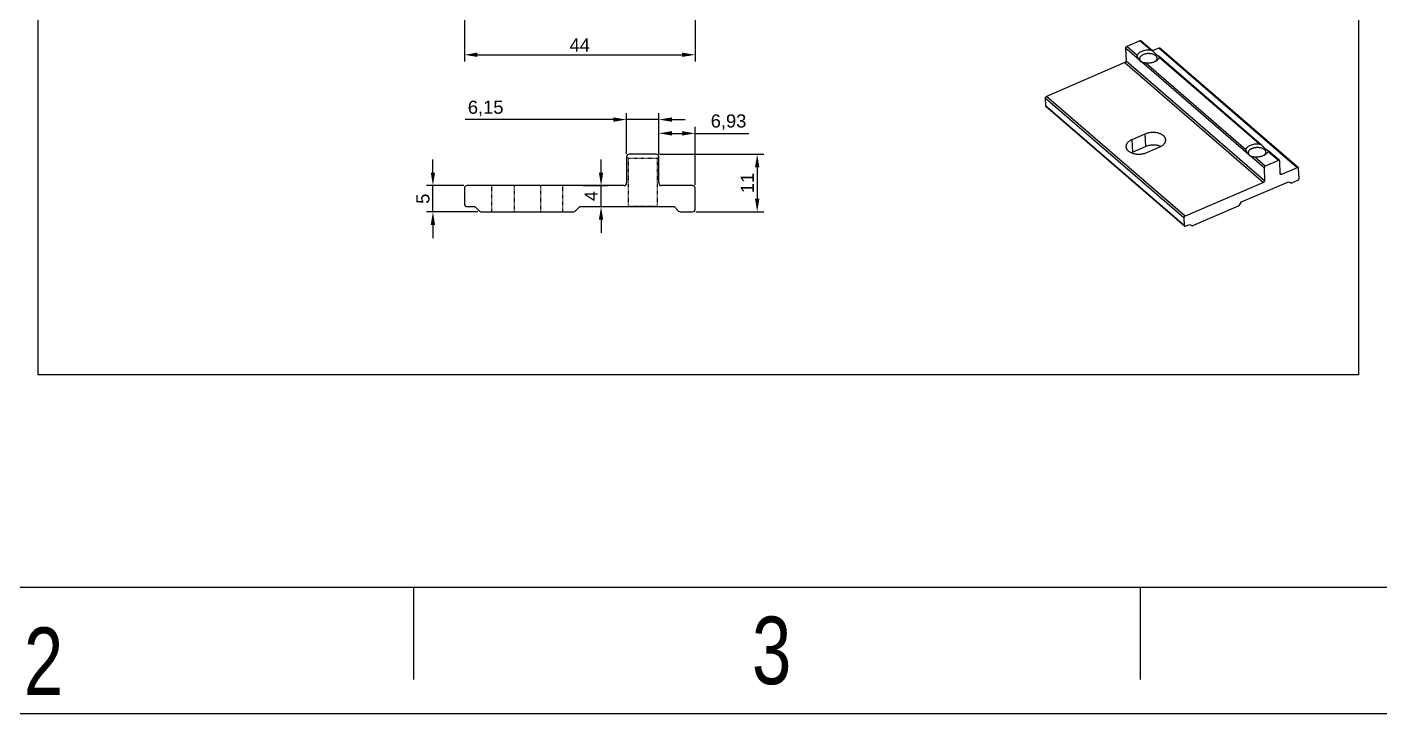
# Model space of a CAD drawing. Header units: millimetres. Extents: x 389 to 17466, y 310 to 5904.
# Drawn here: x 5720.5 to 5978.5, y 310.3 to 441.3 of the extents above; entities that cross this region are included whole.
import ezdxf

# ---------------------------------------------------------------- set-up
doc = ezdxf.new("R2010")
doc.units = ezdxf.units.MM
doc.linetypes.add('HIDDEN', pattern=[0.2, 0.1, -0.1])
doc.layers.add('02___PRT_ALL_AXES', color=7, linetype='Continuous')
doc.layers.add('DEFAULT_2', color=8, linetype='HIDDEN')
doc.styles.add('CKSTANDARD', font='arial.ttf')
doc.styles.add('Roamns', font='romans.shx')
doc.styles.get("Standard").update_dxf_attribs({"font": 'arial.ttf'})
doc.dimstyles.new('ISO-25', dxfattribs={"dimtxt": 2.5, "dimasz": 2.5, "dimexe": 1.25, "dimexo": 0.625, "dimtad": 1, "dimtxsty": 'Standard', "dimcen": 2.5, "dimadec": 0, "dimazin": 0, "dimtfac": 1, "dimtmove": 0, "dimatfit": 3, "dimfxl": 1, "dimarcsym": 0})

# ---------------------------------------------------------------- blocks, each defined once
blk = doc.blocks.new('standard template')
for p, q in [((456.3, 5254.1), (37408.8, 5254.1)), ((6245.9, 4851.4), (6245.9, 5254.1)), ((9417.5, 4851.4), (9417.5, 5254.1))]:
    blk.add_line(p, q)
blk.add_lwpolyline([(37962.6, 4700.3), (-97.5, 4700.3), (-97.5, 30879.2), (37962.6, 30879.2)], close=True)
at = {"style": 'CKSTANDARD', "width": 0.75}
for s, p in [('2', (4544.7, 4782.9)), ('3', (7722.4, 4830.4))]:
    blk.add_text(s, height=294.8, dxfattribs=at).set_placement(p)
at = {"style": 'Roamns'}
for tag, p in [('PAGE_NAME', (27466, 7593.7)), ('PROJECT_NAME', (27466, 6883.9)), ('DRAWN_NAME', (27466, 6174.1)), ('VERSION', (34241, 6174.1)), ('SELECT_DATA', (27466, 5464.4)), ('PAGE_NUMBER', (34241, 5464.4))]:
    blk.add_attdef(tag, p, '', height=284.5, dxfattribs=at)
blk = doc.blocks.new('*D59')
at = {"color": 0, "lineweight": -2, "transparency": 16777216}
for p, q in [((5803.92, 443.29), (5803.92, 434.77)), ((5847.92, 443.29), (5847.92, 434.77)), ((5806.42, 436.02), (5845.42, 436.02))]:
    blk.add_line(p, q, dxfattribs=at)
at = {"color": 0, "transparency": 16777216}
for points in [[(5806.42, 436.44), (5806.42, 435.61), (5803.92, 436.02)], [(5845.42, 436.44), (5845.42, 435.61), (5847.92, 436.02)]]:
    blk.add_solid(points, dxfattribs=at)
at = {"layer": 'Defpoints', "color": 0, "transparency": 16777216}
for p in [(5803.92, 443.91), (5847.92, 443.91), (5847.92, 436.02)]:
    blk.add_point(p, dxfattribs=at)
at = {"color": 0, "lineweight": 5, "transparency": 16777216, "insert": (5825.92, 437.9), "char_height": 2.5, "attachment_point": 5}
blk.add_mtext('44', dxfattribs=at)
blk = doc.blocks.new('*D108')
at = {"color": 0, "lineweight": -2, "transparency": 16777216}
for p, q in [((5797.92, 413.57), (5797.92, 416.07)), ((5803.8, 411.07), (5796.67, 411.07)), ((5797.92, 406.07), (5797.92, 411.07)), ((5806.51, 406.07), (5796.67, 406.07)), ((5797.92, 403.57), (5797.92, 401.07))]:
    blk.add_line(p, q, dxfattribs=at)
at = {"color": 0, "transparency": 16777216}
for points in [[(5797.51, 413.57), (5798.34, 413.57), (5797.92, 411.07)], [(5797.51, 403.57), (5798.34, 403.57), (5797.92, 406.07)]]:
    blk.add_solid(points, dxfattribs=at)
at = {"layer": 'Defpoints', "color": 0, "transparency": 16777216}
for p in [(5797.92, 411.07), (5804.42, 411.07), (5807.13, 406.07)]:
    blk.add_point(p, dxfattribs=at)
at = {"color": 0, "lineweight": 5, "transparency": 16777216, "insert": (5796.03, 408.57), "char_height": 2.5, "attachment_point": 5, "rotation": 90}
blk.add_mtext('5', dxfattribs=at)
blk = doc.blocks.new('*D84')
at = {"color": 0, "lineweight": -2, "transparency": 16777216}
for p, q in [((5832.35, 423.66), (5804.09, 423.66)), ((5834.85, 417.15), (5834.85, 424.91)), ((5841, 423.66), (5834.85, 423.66)), ((5841, 417.15), (5841, 424.91)), ((5843.5, 423.66), (5846, 423.66))]:
    blk.add_line(p, q, dxfattribs=at)
at = {"color": 0, "transparency": 16777216}
for points in [[(5832.35, 424.08), (5832.35, 423.25), (5834.85, 423.66)], [(5843.5, 424.08), (5843.5, 423.25), (5841, 423.66)]]:
    blk.add_solid(points, dxfattribs=at)
at = {"layer": 'Defpoints', "color": 0, "transparency": 16777216}
for p in [(5841, 423.66), (5834.85, 416.52), (5841, 416.52)]:
    blk.add_point(p, dxfattribs=at)
at = {"color": 0, "lineweight": 5, "transparency": 16777216, "insert": (5807.98, 425.79), "char_height": 2.5, "attachment_point": 5}
blk.add_mtext('6,15', dxfattribs=at)
blk = doc.blocks.new('*D109')
at = {"color": 0, "lineweight": -2, "transparency": 16777216}
for p, q in [((5841.12, 417.07), (5861.02, 417.07)), ((5859.77, 414.57), (5859.77, 408.57)), ((5848.05, 406.07), (5861.02, 406.07))]:
    blk.add_line(p, q, dxfattribs=at)
at = {"color": 0, "transparency": 16777216}
for points in [[(5859.35, 414.57), (5860.18, 414.57), (5859.77, 417.07)], [(5859.35, 408.57), (5860.18, 408.57), (5859.77, 406.07)]]:
    blk.add_solid(points, dxfattribs=at)
at = {"layer": 'Defpoints', "color": 0, "transparency": 16777216}
for p in [(5840.5, 417.07), (5847.42, 406.07), (5859.77, 406.07)]:
    blk.add_point(p, dxfattribs=at)
at = {"color": 0, "lineweight": 5, "transparency": 16777216, "insert": (5857.89, 411.57), "char_height": 2.5, "attachment_point": 5, "rotation": 90}
blk.add_mtext('11', dxfattribs=at)
blk = doc.blocks.new('*D110')
at = {"color": 0, "lineweight": -2, "transparency": 16777216}
for p, q in [((5829.99, 413.57), (5829.99, 416.07)), ((5826.55, 411.07), (5831.24, 411.07)), ((5829.99, 407.07), (5829.99, 411.07)), ((5826.55, 407.07), (5831.24, 407.07)), ((5829.99, 404.57), (5829.99, 402.07))]:
    blk.add_line(p, q, dxfattribs=at)
at = {"color": 0, "transparency": 16777216}
for points in [[(5829.57, 413.57), (5830.4, 413.57), (5829.99, 411.07)], [(5829.57, 404.57), (5830.4, 404.57), (5829.99, 407.07)]]:
    blk.add_solid(points, dxfattribs=at)
at = {"layer": 'Defpoints', "color": 0, "transparency": 16777216}
for p in [(5825.92, 411.07), (5829.99, 411.07), (5825.92, 407.07)]:
    blk.add_point(p, dxfattribs=at)
at = {"color": 0, "lineweight": 5, "transparency": 16777216, "insert": (5828.11, 409.07), "char_height": 2.5, "attachment_point": 5, "rotation": 90}
blk.add_mtext('4', dxfattribs=at)
blk = doc.blocks.new('*D111')
at = {"color": 0, "lineweight": -2, "transparency": 16777216}
for p, q in [((5841, 417.2), (5841, 422.29)), ((5843.5, 421.04), (5845.42, 421.04)), ((5847.92, 411.2), (5847.92, 422.29)), ((5847.92, 421.04), (5858.18, 421.04))]:
    blk.add_line(p, q, dxfattribs=at)
at = {"color": 0, "transparency": 16777216}
for points in [[(5843.5, 421.46), (5843.5, 420.62), (5841, 421.04)], [(5845.42, 421.46), (5845.42, 420.62), (5847.92, 421.04)]]:
    blk.add_solid(points, dxfattribs=at)
at = {"layer": 'Defpoints', "color": 0, "transparency": 16777216}
for p in [(5847.92, 421.04), (5841, 416.57), (5847.92, 410.57)]:
    blk.add_point(p, dxfattribs=at)
at = {"color": 0, "lineweight": 5, "transparency": 16777216, "insert": (5854.3, 423.17), "char_height": 2.5, "attachment_point": 5}
blk.add_mtext('6,93', dxfattribs=at)

msp = doc.modelspace()

# ---------------------------------------------------------------- linework, layer by layer
at = {"color": 7, "linetype": 'Continuous'}
for p, q in [((5932.7443, 438.6963), (5930.2555, 437.6234)), ((5934.7435, 436.9677), (5932.7443, 438.6963)), ((5935.2422, 436.7024), (5932.9511, 438.6832)), ((5930.0172, 437.2761), (5930.123, 434.8761)), ((5932.6752, 434.9779), (5930.0172, 437.2761)), ((5932.2547, 435.8948), (5930.2555, 437.6234)), ((5936.3556, 437.3184), (5935.1371, 436.7932)), ((5962.7689, 414.4816), (5936.3556, 437.3184)), ((5962.9757, 414.4685), (5936.5624, 437.3054)), ((5929.8847, 434.5288), (5914.9519, 428.0913)), ((5929.8847, 434.5288), (5956.298, 411.692)), ((5930.123, 434.8761), (5956.5363, 412.0392)), ((5953.4047, 417.0553), (5933.043, 434.6599)), ((5933.1479, 434.6031), (5933.043, 434.6599)), ((5933.9401, 434.4376), (5952.9842, 417.9722)), ((5955.9716, 418.7797), (5936.3439, 435.7498)), ((5955.473, 419.0451), (5936.4289, 435.5106)), ((5914.7136, 427.744), (5914.7772, 426.304)), ((5941.1269, 404.9071), (5914.7136, 427.744)), ((5941.1905, 403.4672), (5914.7772, 426.304)), ((5941.2431, 403.3475), (5914.8298, 426.1844)), ((5941.3652, 405.2544), (5914.9519, 428.0913)), ((5933.7063, 420.9056), (5931.2175, 419.8327)), ((5933.7063, 420.9056), (5933.8121, 418.5057)), ((5931.2175, 419.8327), (5931.3233, 417.4327)), ((5931.3233, 417.4327), (5933.8121, 418.5057)), ((5934.0594, 417.3756), (5936.5482, 418.4485)), ((5936.7283, 418.5452), (5936.6099, 418.5951)), ((5834.8491, 416.5729), (5834.8491, 411.5729)), ((5840.4991, 417.0729), (5835.3491, 417.0729)), ((5840.9991, 411.5729), (5840.9991, 416.5729)), ((5931.3233, 417.4327), (5931.1432, 417.336)), ((5953.8774, 416.6804), (5953.7724, 416.7373)), ((5956.4305, 414.4392), (5953.7724, 416.7373)), ((5956.6688, 414.7865), (5954.6695, 416.515)), ((5959.1576, 415.8594), (5956.6688, 414.7865)), ((5959.3644, 415.8463), (5957.0733, 417.8272)), ((5959.1576, 415.8594), (5957.1583, 417.5879)), ((5959.5229, 413.3268), (5959.417, 415.7267)), ((5956.4305, 414.4392), (5956.5363, 412.0392)), ((5959.7824, 413.1941), (5959.5187, 413.422)), ((5962.7689, 414.4816), (5959.7824, 413.1941)), ((5963.1131, 412.4289), (5963.0284, 414.3489)), ((5803.9241, 410.5729), (5803.9241, 407.5729)), ((5834.3491, 411.0729), (5804.4241, 411.0729)), ((5847.4241, 411.0729), (5841.4241, 411.0729)), ((5847.9241, 406.5729), (5847.9241, 410.5729)), ((5956.298, 411.692), (5941.3652, 405.2544)), ((5952.1518, 407.948), (5961.1114, 411.8106)), ((5961.1114, 411.8106), (5961.5544, 411.584)), ((5961.7334, 411.5896), (5962.8748, 412.0816)), ((5951.745, 407.3552), (5952.1518, 407.948)), ((5804.4241, 407.0729), (5805.9241, 407.0729)), ((5805.9241, 407.0729), (5806.7776, 406.2194)), ((5807.1312, 406.0729), (5824.717, 406.0729)), ((5825.0705, 406.2194), (5825.9241, 407.0729)), ((5825.9241, 407.0729), (5843.9241, 407.0729)), ((5843.9241, 407.0729), (5844.7776, 406.2194)), ((5845.1312, 406.0729), (5847.4241, 406.0729)), ((5942.8186, 403.4354), (5951.5721, 407.209)), ((5941.1269, 404.9071), (5941.1905, 403.4672)), ((5941.4499, 403.3345), (5942.1966, 403.6563)), ((5942.1966, 403.6563), (5942.6395, 403.4298))]:
    msp.add_line(p, q, dxfattribs=at)
msp.add_lwpolyline([(5722.6528, 563.5727), (5974.4626, 563.5727), (5974.4626, 374.9892), (5722.6528, 374.9892)], close=True)
for centre, radius, start, end in [((5933.3124, 435.2731), 0.6027, 182.580812, 196.387334), ((5933.3605, 435.2873), 0.6528, 196.39125, 203.892851), ((5933.7066, 435.7406), 1.2681, 234.760095, 238.44951), ((5933.7511, 435.6105), 1.1649, 229.20118, 233.090189), ((5933.9258, 435.8683), 1.4767, 238.308433, 241.292221), ((5934.989, 435.6124), 1.0935, 315.50492, 316.404443), ((5835.3491, 416.5729), 0.5, 90, 180), ((5840.4991, 416.5729), 0.5, 0, 90), ((5954.0419, 417.3505), 0.6027, 182.580812, 196.387334), ((5954.0899, 417.3647), 0.6528, 196.39125, 203.892851), ((5954.436, 417.818), 1.2681, 234.760095, 238.44951), ((5954.4805, 417.6878), 1.1649, 229.20118, 233.090189), ((5954.6553, 417.9457), 1.4767, 238.308433, 241.292221), ((5955.7185, 417.6898), 1.0935, 315.50492, 316.404443), ((5804.4241, 410.5729), 0.5, 90, 180), ((5834.3491, 411.5729), 0.5, 270, 0), ((5841.4991, 411.5729), 0.5, 180, 270), ((5847.4241, 410.5729), 0.5, 0, 90), ((5804.4241, 407.5729), 0.5, 180, 270), ((5807.1312, 406.5729), 0.5, 225, 270), ((5824.717, 406.5729), 0.5, 270, 315), ((5845.1312, 406.5729), 0.5, 225, 270), ((5847.4241, 406.5729), 0.5, 270, 0)]:
    msp.add_arc(centre, radius, start, end, dxfattribs=at)
for points, knots in [([(5932.7443, 438.6963), (5932.7631, 438.7044), (5932.8008, 438.7167), (5932.8493, 438.7207), (5932.8851, 438.716), (5932.9095, 438.7088), (5932.9318, 438.698), (5932.945, 438.6885), (5932.9511, 438.6832)], [0, 0, 0, 0, 0.28260789, 0.54074733, 0.66125265, 0.77703433, 0.88942634, 1, 1, 1, 1]), ([(5930.0172, 437.2761), (5930.0165, 437.2924), (5930.0186, 437.3264), (5930.0311, 437.3775), (5930.0524, 437.4287), (5930.0916, 437.4949), (5930.1441, 437.5532), (5930.2057, 437.5985), (5930.2388, 437.6161), (5930.2555, 437.6234)], [0, 0, 0, 0, 0.11026252, 0.22882382, 0.3541088, 0.4842143, 0.74793206, 0.8768455, 1, 1, 1, 1]), ([(5932.2547, 435.8948), (5932.2686, 435.9367), (5932.3036, 436.0203), (5932.3745, 436.14), (5932.4642, 436.2554), (5932.5716, 436.3653), (5932.6957, 436.4688), (5932.886, 436.5998), (5933.1595, 436.7405), (5933.5241, 436.8669), (5933.919, 436.9501), (5934.2611, 436.9808), (5934.5374, 436.9815), (5934.6751, 436.9737), (5934.7435, 436.9677)], [0, 0, 0, 0, 0.04588981, 0.09391868, 0.1443976, 0.19755346, 0.25351573, 0.31229055, 0.43766072, 0.57202829, 0.71271158, 0.85652934, 0.92858019, 1, 1, 1, 1]), ([(5932.7104, 435.246), (5932.7092, 435.2725), (5932.7104, 435.3261), (5932.7231, 435.4062), (5932.7465, 435.4857), (5932.7803, 435.564), (5932.8244, 435.6405), (5932.8784, 435.715), (5932.942, 435.7868), (5933.0409, 435.8803), (5933.187, 435.9874), (5933.3883, 436.096), (5933.6142, 436.1848), (5933.8589, 436.2514), (5934.1163, 436.2943), (5934.3799, 436.3124), (5934.643, 436.3052), (5934.8989, 436.2728), (5935.141, 436.2162), (5935.3634, 436.1367), (5935.5603, 436.0361), (5935.6761, 435.9533), (5935.7276, 435.9088)], [0, 0, 0, 0, 0.02211477, 0.04448218, 0.06733944, 0.09089847, 0.11533498, 0.14078325, 0.16734193, 0.19506596, 0.25402915, 0.31754411, 0.38504299, 0.4556746, 0.52839039, 0.60202329, 0.67535645, 0.74718916, 0.81640452, 0.88203192, 0.94337747, 1, 1, 1, 1]), ([(5934.7435, 436.9677), (5934.768, 436.9656), (5934.8043, 436.9588), (5934.8511, 436.9449), (5934.8967, 436.9285), (5934.9517, 436.9038), (5935.0356, 436.8581), (5935.1337, 436.7921), (5935.2069, 436.7329), (5935.2422, 436.7024)], [0, 0, 0, 0, 0.12838672, 0.19229511, 0.25585892, 0.38217763, 0.50758265, 0.7555929, 1, 1, 1, 1]), ([(5935.2422, 436.7024), (5935.2818, 436.6681), (5935.3578, 436.5973), (5935.4645, 436.4865), (5935.5645, 436.3752), (5935.6295, 436.3014), (5935.6618, 436.2654)], [0, 0, 0, 0, 0.25937712, 0.51334738, 0.76081181, 1, 1, 1, 1]), ([(5935.6618, 436.2654), (5935.6917, 436.2322), (5935.7515, 436.1691), (5935.8151, 436.1098), (5935.847, 436.0822)], [0, 0, 0, 0, 0.51480989, 1, 1, 1, 1]), ([(5936.0296, 435.9475), (5936.0143, 435.9568), (5935.9507, 435.9978), (5935.8907, 436.0444), (5935.847, 436.0822)], [0, 0, 0, 0, 0.23630561, 1, 1, 1, 1]), ([(5936.3556, 437.3184), (5936.3745, 437.3266), (5936.4122, 437.3388), (5936.4607, 437.3429), (5936.4964, 437.3381), (5936.5208, 437.331), (5936.5431, 437.3202), (5936.5563, 437.3106), (5936.5624, 437.3054)], [0, 0, 0, 0, 0.28260789, 0.54074733, 0.66125265, 0.77703433, 0.88942634, 1, 1, 1, 1]), ([(5929.8847, 434.5288), (5929.9015, 434.5361), (5929.9345, 434.5537), (5929.9961, 434.599), (5930.0486, 434.6573), (5930.0878, 434.7235), (5930.1092, 434.7747), (5930.1216, 434.8258), (5930.1238, 434.8598), (5930.123, 434.8761)], [0, 0, 0, 0, 0.1231545, 0.25206794, 0.5157857, 0.6458912, 0.77117618, 0.88973748, 1, 1, 1, 1]), ([(5932.6752, 434.9779), (5932.6452, 435.0113), (5932.5866, 435.0804), (5932.5047, 435.1892), (5932.4297, 435.3033), (5932.3633, 435.4214), (5932.3165, 435.5227), (5932.2859, 435.6047), (5932.2671, 435.6657), (5932.253, 435.7261), (5932.2446, 435.7852), (5932.2434, 435.8417), (5932.2492, 435.8782), (5932.2547, 435.8948)], [0, 0, 0, 0, 0.12987396, 0.26156635, 0.39344349, 0.52423927, 0.65266583, 0.71551666, 0.77708194, 0.83698634, 0.89466478, 0.94937095, 1, 1, 1, 1]), ([(5932.8599, 434.7951), (5932.8281, 434.8227), (5932.7647, 434.8818), (5932.7051, 434.9448), (5932.6752, 434.9779)], [0, 0, 0, 0, 0.4852341, 1, 1, 1, 1]), ([(5932.8286, 434.9069), (5932.8222, 434.9163), (5932.798, 434.9534), (5932.777, 434.9927), (5932.7636, 435.0229)], [0, 0, 0, 0, 0.25537537, 1, 1, 1, 1]), ([(5932.9899, 434.7286), (5932.9741, 434.7423), (5932.9149, 434.7965), (5932.862, 434.8579), (5932.8286, 434.9069)], [0, 0, 0, 0, 0.26044777, 1, 1, 1, 1]), ([(5932.8599, 434.7951), (5932.8695, 434.7869), (5932.9067, 434.7555), (5932.9453, 434.7257), (5932.9748, 434.7049)], [0, 0, 0, 0, 0.25849739, 1, 1, 1, 1]), ([(5933.1501, 434.6118), (5933.1415, 434.6172), (5933.1079, 434.6384), (5933.0752, 434.6612), (5933.0515, 434.679)], [0, 0, 0, 0, 0.25455751, 1, 1, 1, 1]), ([(5933.9401, 434.4376), (5933.8971, 434.4414), (5933.8149, 434.4485), (5933.6968, 434.461), (5933.5886, 434.4759), (5933.4591, 434.4988), (5933.3383, 434.5287), (5933.2261, 434.5681), (5933.1735, 434.5908), (5933.148, 434.603)], [0, 0, 0, 0, 0.15915833, 0.30434275, 0.43779916, 0.56181339, 0.78894878, 0.89556349, 1, 1, 1, 1]), ([(5935.7961, 434.8115), (5935.7336, 434.7747), (5935.6018, 434.7057), (5935.3917, 434.6184), (5935.1672, 434.5461), (5934.9315, 434.4896), (5934.6876, 434.4498), (5934.4389, 434.4272), (5934.189, 434.4221), (5934.0226, 434.4305), (5933.9401, 434.4376)], [0, 0, 0, 0, 0.11332461, 0.23183246, 0.35475668, 0.48115987, 0.60999223, 0.74019643, 0.87066048, 1, 1, 1, 1]), ([(5935.769, 434.846), (5935.7584, 434.8352), (5935.7136, 434.7915), (5935.6654, 434.7513), (5935.6275, 434.7228)], [0, 0, 0, 0, 0.24286572, 1, 1, 1, 1]), ([(5935.7276, 435.9088), (5935.7692, 435.8728), (5935.8268, 435.8149), (5935.8909, 435.7299), (5935.9304, 435.665), (5935.9621, 435.5985), (5935.9858, 435.5304), (5936.0013, 435.4613), (5936.0061, 435.4147), (5936.0071, 435.3914)], [0, 0, 0, 0, 0.27313368, 0.40265158, 0.52782174, 0.64928464, 0.76784887, 0.88442559, 1, 1, 1, 1]), ([(5936.0071, 435.3914), (5936.0081, 435.3685), (5936.0075, 435.3222), (5935.9985, 435.253), (5935.9814, 435.1841), (5935.9477, 435.0919), (5935.8848, 434.9788), (5935.8182, 434.8976), (5935.7809, 434.8584)], [0, 0, 0, 0, 0.11582903, 0.2326487, 0.35141212, 0.47298069, 0.72715657, 1, 1, 1, 1]), ([(5936.4289, 435.5106), (5936.4066, 435.4432), (5936.3427, 435.3087), (5936.2021, 435.1242), (5936.0175, 434.9545), (5935.8736, 434.8572), (5935.7961, 434.8115)], [0, 0, 0, 0, 0.22124001, 0.46010642, 0.71941438, 1, 1, 1, 1]), ([(5936.0296, 435.9475), (5936.0594, 435.9292), (5936.1175, 435.8956), (5936.2018, 435.8478), (5936.2776, 435.8012), (5936.3234, 435.7675), (5936.3439, 435.7498)], [0, 0, 0, 0, 0.28201158, 0.54241819, 0.78152344, 1, 1, 1, 1]), ([(5936.3439, 435.7498), (5936.3604, 435.7355), (5936.3836, 435.7128), (5936.4089, 435.6784), (5936.4241, 435.6509), (5936.4351, 435.6209), (5936.4407, 435.5875), (5936.4395, 435.5499), (5936.4334, 435.5241), (5936.4289, 435.5106)], [0, 0, 0, 0, 0.24134471, 0.35695999, 0.47123896, 0.58698729, 0.70858669, 0.84298812, 1, 1, 1, 1]), ([(5914.7136, 427.744), (5914.7129, 427.7603), (5914.7151, 427.7943), (5914.7275, 427.8454), (5914.7488, 427.8967), (5914.7881, 427.9628), (5914.8406, 428.0211), (5914.9022, 428.0664), (5914.9352, 428.0841), (5914.9519, 428.0913)], [0, 0, 0, 0, 0.11026252, 0.22882382, 0.3541088, 0.4842143, 0.74793206, 0.8768455, 1, 1, 1, 1]), ([(5914.8298, 426.1844), (5914.8219, 426.1913), (5914.8073, 426.2072), (5914.791, 426.2359), (5914.7806, 426.2687), (5914.7777, 426.292), (5914.7772, 426.304)], [0, 0, 0, 0, 0.23528192, 0.47717816, 0.73120972, 1, 1, 1, 1]), ([(5937.6747, 419.7894), (5937.6732, 419.8234), (5937.6664, 419.8915), (5937.6448, 419.9925), (5937.6119, 420.092), (5937.5679, 420.1897), (5937.513, 420.285), (5937.4475, 420.3774), (5937.3716, 420.4668), (5937.2552, 420.5832), (5937.0846, 420.7181), (5936.8494, 420.8584), (5936.5839, 420.9778), (5936.293, 421.0741), (5935.9817, 421.1459), (5935.6554, 421.1918), (5935.3197, 421.211), (5934.9808, 421.2032), (5934.6444, 421.1687), (5934.3164, 421.1078), (5934.0027, 421.0218), (5933.8024, 420.9471), (5933.7063, 420.9056)], [0, 0, 0, 0, 0.02196794, 0.04410868, 0.06658966, 0.08956268, 0.11316207, 0.13750411, 0.16267875, 0.18875271, 0.24373665, 0.3026267, 0.36528362, 0.431338, 0.50025757, 0.57137723, 0.6439456, 0.71715495, 0.79015951, 0.86214784, 0.93237005, 1, 1, 1, 1]), ([(5931.2175, 419.8327), (5931.131, 419.7954), (5930.9656, 419.7151), (5930.7374, 419.5743), (5930.5388, 419.418), (5930.3982, 419.2745), (5930.3044, 419.1543), (5930.2444, 419.0633), (5930.1939, 418.9706), (5930.1531, 418.8763), (5930.1221, 418.7808), (5930.101, 418.6847), (5930.09, 418.5882), (5930.0895, 418.5238), (5930.0909, 418.4918)], [0, 0, 0, 0, 0.15201389, 0.29629705, 0.43196177, 0.5589547, 0.61937479, 0.67786024, 0.73456324, 0.78968735, 0.84348779, 0.89625364, 0.94830719, 1, 1, 1, 1]), ([(5930.0909, 418.4918), (5930.0924, 418.4578), (5930.0992, 418.3897), (5930.1209, 418.2887), (5930.1538, 418.1891), (5930.1978, 418.0915), (5930.2527, 417.9962), (5930.3182, 417.9037), (5930.394, 417.8144), (5930.5104, 417.698), (5930.681, 417.5631), (5930.9163, 417.4227), (5931.1817, 417.3034), (5931.4726, 417.207), (5931.784, 417.1353), (5932.1103, 417.0894), (5932.4459, 417.0701), (5932.7849, 417.0779), (5933.1213, 417.1125), (5933.4493, 417.1733), (5933.7629, 417.2594), (5933.9632, 417.3341), (5934.0594, 417.3756)], [0, 0, 0, 0, 0.02196794, 0.04410868, 0.06658966, 0.08956268, 0.11316207, 0.13750411, 0.16267875, 0.18875271, 0.24373665, 0.3026267, 0.36528362, 0.431338, 0.50025757, 0.57137723, 0.6439456, 0.71715495, 0.79015951, 0.86214784, 0.93237005, 1, 1, 1, 1]), ([(5936.6152, 418.6002), (5936.5087, 418.6384), (5936.2866, 418.7044), (5935.9398, 418.7711), (5935.5782, 418.8065), (5935.2095, 418.8101), (5934.8412, 418.7816), (5934.4811, 418.7218), (5934.1367, 418.6317), (5933.9172, 418.551), (5933.8121, 418.5057)], [0, 0, 0, 0, 0.11851293, 0.24210111, 0.3692891, 0.49842739, 0.62776603, 0.75555608, 0.88020249, 1, 1, 1, 1]), ([(5936.5482, 418.4485), (5936.6347, 418.4858), (5936.8001, 418.5661), (5937.0283, 418.7069), (5937.2269, 418.8631), (5937.3675, 419.0067), (5937.4612, 419.1269), (5937.5212, 419.2178), (5937.5717, 419.3106), (5937.6126, 419.4049), (5937.6436, 419.5003), (5937.6647, 419.5965), (5937.6756, 419.693), (5937.6761, 419.7574), (5937.6747, 419.7894)], [0, 0, 0, 0, 0.15201389, 0.29629705, 0.43196177, 0.5589547, 0.61937479, 0.67786024, 0.73456324, 0.78968735, 0.84348779, 0.89625364, 0.94830719, 1, 1, 1, 1]), ([(5952.9842, 417.9722), (5952.998, 418.0141), (5953.0331, 418.0977), (5953.104, 418.2174), (5953.1936, 418.3328), (5953.301, 418.4427), (5953.4252, 418.5462), (5953.6155, 418.6772), (5953.8889, 418.8179), (5954.2535, 418.9443), (5954.6484, 419.0275), (5954.9906, 419.0582), (5955.2668, 419.0588), (5955.4046, 419.0511), (5955.473, 419.0451)], [0, 0, 0, 0, 0.04588981, 0.09391868, 0.1443976, 0.19755346, 0.25351573, 0.31229055, 0.43766072, 0.57202829, 0.71271158, 0.85652934, 0.92858019, 1, 1, 1, 1]), ([(5953.4398, 417.3234), (5953.4386, 417.3499), (5953.4399, 417.4035), (5953.4526, 417.4836), (5953.4759, 417.5631), (5953.5098, 417.6413), (5953.5538, 417.7179), (5953.6078, 417.7924), (5953.6714, 417.8641), (5953.7704, 417.9577), (5953.9164, 418.0648), (5954.1177, 418.1734), (5954.3436, 418.2622), (5954.5883, 418.3288), (5954.8458, 418.3717), (5955.1094, 418.3898), (5955.3724, 418.3826), (5955.6283, 418.3502), (5955.8704, 418.2936), (5956.0928, 418.214), (5956.2897, 418.1135), (5956.4056, 418.0307), (5956.457, 417.9862)], [0, 0, 0, 0, 0.02211477, 0.04448218, 0.06733944, 0.09089847, 0.11533498, 0.14078325, 0.16734193, 0.19506596, 0.25402915, 0.31754411, 0.38504299, 0.4556746, 0.52839039, 0.60202329, 0.67535645, 0.74718916, 0.81640452, 0.88203192, 0.94337747, 1, 1, 1, 1]), ([(5955.473, 419.0451), (5955.4974, 419.043), (5955.5337, 419.0362), (5955.5805, 419.0223), (5955.6262, 419.0059), (5955.6812, 418.9812), (5955.765, 418.9355), (5955.8631, 418.8694), (5955.9363, 418.8103), (5955.9716, 418.7797)], [0, 0, 0, 0, 0.12838672, 0.19229511, 0.25585892, 0.38217763, 0.50758265, 0.7555929, 1, 1, 1, 1]), ([(5955.9716, 418.7797), (5956.0112, 418.7455), (5956.0872, 418.6747), (5956.1939, 418.5639), (5956.2939, 418.4526), (5956.3589, 418.3787), (5956.3912, 418.3428)], [0, 0, 0, 0, 0.25937712, 0.51334738, 0.76081181, 1, 1, 1, 1]), ([(5956.3912, 418.3428), (5956.4211, 418.3096), (5956.4809, 418.2465), (5956.5445, 418.1872), (5956.5764, 418.1596)], [0, 0, 0, 0, 0.51480989, 1, 1, 1, 1]), ([(5956.457, 417.9862), (5956.4987, 417.9502), (5956.5562, 417.8923), (5956.6203, 417.8072), (5956.6599, 417.7424), (5956.6916, 417.6758), (5956.7152, 417.6078), (5956.7307, 417.5387), (5956.7355, 417.4921), (5956.7366, 417.4688)], [0, 0, 0, 0, 0.27313368, 0.40265158, 0.52782174, 0.64928464, 0.76784887, 0.88442559, 1, 1, 1, 1]), ([(5956.759, 418.0248), (5956.7437, 418.0342), (5956.6801, 418.0752), (5956.6201, 418.1218), (5956.5764, 418.1596)], [0, 0, 0, 0, 0.23630561, 1, 1, 1, 1]), ([(5956.759, 418.0248), (5956.7888, 418.0066), (5956.847, 417.9729), (5956.9312, 417.9252), (5957.007, 417.8786), (5957.0528, 417.8449), (5957.0733, 417.8272)], [0, 0, 0, 0, 0.28201158, 0.54241819, 0.78152344, 1, 1, 1, 1]), ([(5953.4047, 417.0553), (5953.3746, 417.0887), (5953.316, 417.1577), (5953.2341, 417.2666), (5953.1591, 417.3807), (5953.0927, 417.4988), (5953.046, 417.6001), (5953.0154, 417.6821), (5952.9966, 417.7431), (5952.9825, 417.8035), (5952.9741, 417.8626), (5952.9729, 417.9191), (5952.9786, 417.9556), (5952.9842, 417.9722)], [0, 0, 0, 0, 0.12987396, 0.26156635, 0.39344349, 0.52423927, 0.65266583, 0.71551666, 0.77708194, 0.83698634, 0.89466478, 0.94937095, 1, 1, 1, 1]), ([(5953.5894, 416.8725), (5953.5576, 416.9), (5953.4941, 416.9592), (5953.4345, 417.0222), (5953.4047, 417.0553)], [0, 0, 0, 0, 0.4852341, 1, 1, 1, 1]), ([(5953.558, 416.9843), (5953.5516, 416.9937), (5953.5274, 417.0308), (5953.5064, 417.0701), (5953.4931, 417.1003)], [0, 0, 0, 0, 0.25537537, 1, 1, 1, 1]), ([(5953.7193, 416.806), (5953.7035, 416.8197), (5953.6443, 416.8739), (5953.5915, 416.9353), (5953.558, 416.9843)], [0, 0, 0, 0, 0.26044777, 1, 1, 1, 1]), ([(5953.5894, 416.8725), (5953.5989, 416.8643), (5953.6361, 416.8328), (5953.6748, 416.8031), (5953.7043, 416.7823)], [0, 0, 0, 0, 0.25849739, 1, 1, 1, 1]), ([(5953.8795, 416.6892), (5953.8709, 416.6945), (5953.8373, 416.7158), (5953.8046, 416.7386), (5953.7809, 416.7564)], [0, 0, 0, 0, 0.25455751, 1, 1, 1, 1]), ([(5954.6695, 416.515), (5954.6265, 416.5188), (5954.5443, 416.5258), (5954.4262, 416.5384), (5954.318, 416.5532), (5954.1886, 416.5762), (5954.0678, 416.6061), (5953.9556, 416.6455), (5953.9029, 416.6682), (5953.8774, 416.6804)], [0, 0, 0, 0, 0.15915833, 0.30434275, 0.43779916, 0.56181339, 0.78894878, 0.89556349, 1, 1, 1, 1]), ([(5956.5255, 416.8889), (5956.463, 416.8521), (5956.3312, 416.7831), (5956.1211, 416.6958), (5955.8967, 416.6235), (5955.6609, 416.567), (5955.417, 416.5272), (5955.1684, 416.5046), (5954.9184, 416.4995), (5954.7521, 416.5078), (5954.6695, 416.515)], [0, 0, 0, 0, 0.11332461, 0.23183246, 0.35475668, 0.48115987, 0.60999223, 0.74019643, 0.87066048, 1, 1, 1, 1]), ([(5956.4984, 416.9234), (5956.4878, 416.9126), (5956.443, 416.8688), (5956.3948, 416.8287), (5956.3569, 416.8002)], [0, 0, 0, 0, 0.24286572, 1, 1, 1, 1]), ([(5956.7366, 417.4688), (5956.7376, 417.4458), (5956.7369, 417.3996), (5956.7279, 417.3304), (5956.7108, 417.2615), (5956.6771, 417.1693), (5956.6142, 417.0562), (5956.5477, 416.9749), (5956.5104, 416.9358)], [0, 0, 0, 0, 0.11582903, 0.2326487, 0.35141212, 0.47298069, 0.72715657, 1, 1, 1, 1]), ([(5957.1583, 417.5879), (5957.136, 417.5206), (5957.0721, 417.386), (5956.9315, 417.2016), (5956.7469, 417.0319), (5956.603, 416.9346), (5956.5255, 416.8889)], [0, 0, 0, 0, 0.22124001, 0.46010642, 0.71941438, 1, 1, 1, 1]), ([(5957.0733, 417.8272), (5957.0898, 417.8129), (5957.113, 417.7901), (5957.1384, 417.7558), (5957.1535, 417.7283), (5957.1645, 417.6982), (5957.1701, 417.6649), (5957.169, 417.6273), (5957.1628, 417.6014), (5957.1583, 417.5879)], [0, 0, 0, 0, 0.24134471, 0.35695999, 0.47123896, 0.58698729, 0.70858669, 0.84298812, 1, 1, 1, 1]), ([(5959.3644, 415.8463), (5959.3583, 415.8516), (5959.3451, 415.8611), (5959.3228, 415.8719), (5959.2984, 415.8791), (5959.2626, 415.8838), (5959.2141, 415.8798), (5959.1764, 415.8675), (5959.1576, 415.8594)], [0, 0, 0, 0, 0.11057366, 0.22296567, 0.33874735, 0.45925267, 0.71739211, 1, 1, 1, 1]), ([(5959.417, 415.7267), (5959.4165, 415.7387), (5959.4136, 415.7621), (5959.4032, 415.7949), (5959.3869, 415.8236), (5959.3723, 415.8395), (5959.3644, 415.8463)], [0, 0, 0, 0, 0.26879028, 0.52282184, 0.76471808, 1, 1, 1, 1]), ([(5956.6688, 414.7865), (5956.6521, 414.7793), (5956.619, 414.7616), (5956.5574, 414.7163), (5956.5049, 414.658), (5956.4657, 414.5919), (5956.4444, 414.5406), (5956.4319, 414.4895), (5956.4298, 414.4555), (5956.4305, 414.4392)], [0, 0, 0, 0, 0.1231545, 0.25206794, 0.5157857, 0.6458912, 0.77117618, 0.88973748, 1, 1, 1, 1]), ([(5959.5756, 413.2071), (5959.5676, 413.214), (5959.553, 413.2299), (5959.5367, 413.2586), (5959.5263, 413.2914), (5959.5234, 413.3147), (5959.5229, 413.3268)], [0, 0, 0, 0, 0.23528192, 0.47717816, 0.73120972, 1, 1, 1, 1]), ([(5959.7824, 413.1941), (5959.7635, 413.1859), (5959.7258, 413.1737), (5959.6773, 413.1696), (5959.6416, 413.1744), (5959.6171, 413.1815), (5959.5949, 413.1923), (5959.5816, 413.2019), (5959.5756, 413.2071)], [0, 0, 0, 0, 0.28260789, 0.54074733, 0.66125265, 0.77703433, 0.88942634, 1, 1, 1, 1]), ([(5962.9757, 414.4685), (5962.9696, 414.4738), (5962.9564, 414.4833), (5962.9341, 414.4941), (5962.9097, 414.5013), (5962.8739, 414.506), (5962.8255, 414.5019), (5962.7878, 414.4897), (5962.7689, 414.4816)], [0, 0, 0, 0, 0.11057366, 0.22296567, 0.33874735, 0.45925267, 0.71739211, 1, 1, 1, 1]), ([(5963.0284, 414.3489), (5963.0278, 414.3609), (5963.0249, 414.3842), (5963.0145, 414.417), (5962.9982, 414.4457), (5962.9837, 414.4616), (5962.9757, 414.4685)], [0, 0, 0, 0, 0.26879028, 0.52282184, 0.76471808, 1, 1, 1, 1]), ([(5956.5363, 412.0392), (5956.537, 412.023), (5956.5349, 411.9889), (5956.5225, 411.9378), (5956.5011, 411.8866), (5956.4619, 411.8204), (5956.4094, 411.7621), (5956.3478, 411.7168), (5956.3148, 411.6992), (5956.298, 411.692)], [0, 0, 0, 0, 0.11026252, 0.22882382, 0.3541088, 0.4842143, 0.74793206, 0.8768455, 1, 1, 1, 1]), ([(5961.5544, 411.584), (5961.5666, 411.5778), (5961.594, 411.5685), (5961.6387, 411.5652), (5961.6863, 411.5721), (5961.7177, 411.5828), (5961.7334, 411.5896)], [0, 0, 0, 0, 0.22378566, 0.46298991, 0.72160453, 1, 1, 1, 1]), ([(5962.8748, 412.0816), (5962.8915, 412.0888), (5962.9245, 412.1065), (5962.9861, 412.1518), (5963.0386, 412.2101), (5963.0779, 412.2762), (5963.0992, 412.3275), (5963.1116, 412.3786), (5963.1138, 412.4126), (5963.1131, 412.4289)], [0, 0, 0, 0, 0.1231545, 0.25206794, 0.5157857, 0.6458912, 0.77117618, 0.88973748, 1, 1, 1, 1]), ([(5941.3652, 405.2544), (5941.3485, 405.2472), (5941.3155, 405.2296), (5941.2539, 405.1842), (5941.2014, 405.126), (5941.1621, 405.0598), (5941.1408, 405.0085), (5941.1284, 404.9574), (5941.1262, 404.9234), (5941.1269, 404.9071)], [0, 0, 0, 0, 0.1231545, 0.25206794, 0.5157857, 0.6458912, 0.77117618, 0.88973748, 1, 1, 1, 1]), ([(5951.5721, 407.209), (5951.5888, 407.2162), (5951.6218, 407.2339), (5951.6677, 407.2676), (5951.7096, 407.3083), (5951.7339, 407.339), (5951.745, 407.3552)], [0, 0, 0, 0, 0.23861786, 0.48809309, 0.74368046, 1, 1, 1, 1]), ([(5941.1905, 403.4672), (5941.191, 403.4551), (5941.1939, 403.4318), (5941.2043, 403.399), (5941.2206, 403.3703), (5941.2352, 403.3544), (5941.2431, 403.3475)], [0, 0, 0, 0, 0.26879028, 0.52282184, 0.76471808, 1, 1, 1, 1]), ([(5941.2431, 403.3475), (5941.2492, 403.3423), (5941.2624, 403.3327), (5941.2847, 403.322), (5941.3091, 403.3148), (5941.3449, 403.31), (5941.3934, 403.3141), (5941.431, 403.3263), (5941.4499, 403.3345)], [0, 0, 0, 0, 0.11057366, 0.22296567, 0.33874735, 0.45925267, 0.71739211, 1, 1, 1, 1]), ([(5942.6395, 403.4298), (5942.6518, 403.4235), (5942.6791, 403.4142), (5942.7238, 403.4109), (5942.7714, 403.4179), (5942.8028, 403.4286), (5942.8186, 403.4354)], [0, 0, 0, 0, 0.22378566, 0.46298991, 0.72160453, 1, 1, 1, 1])]:
    msp.add_open_spline(points, degree=3, knots=knots, dxfattribs=at)
at = {"layer": '02___PRT_ALL_AXES', "color": 8, "linetype": 'HIDDEN'}
msp.add_line((5840.6741, 407.0729), (5835.1741, 407.0729), dxfattribs=at)
at = {"layer": 'DEFAULT_2', "color": 8, "linetype": 'HIDDEN'}
for p, q in [((5834.8497, 416.5973), (5835.1741, 416.2729)), ((5835.1741, 416.2729), (5840.6741, 416.2729)), ((5835.1741, 416.2729), (5835.1741, 407.0729)), ((5840.9985, 416.5973), (5840.6741, 416.2729)), ((5840.6741, 416.2729), (5840.6741, 407.0729)), ((5809.1741, 406.0729), (5809.1741, 411.0729)), ((5813.4241, 411.0729), (5813.4241, 406.0729)), ((5818.4241, 411.0729), (5818.4241, 406.0729)), ((5822.6741, 406.0729), (5822.6741, 411.0729))]:
    msp.add_line(p, q, dxfattribs=at)

# ---------------------------------------------------------------- block references
at = {"transparency": 33554595, "xscale": 0.04369384563332881, "yscale": 0.04369384563332881, "zscale": 0.04369384563332881}
msp.add_blockref('standard template', (5521.3485, 104.9118), dxfattribs=at)

# ---------------------------------------------------------------- dimensions: what is measured, and where the dimension line sits
at = {"lineweight": 5}
for base, p1, p2, picture, middle in [((5847.9241, 436.024), (5803.9241, 443.9107), (5847.9241, 443.9107), '*D59', (5825.9241, 437.899)), ((5847.9240695319, 421.038764882), (5840.9990695319, 416.5729076267), (5847.9240695319, 410.5729076267), '*D111', (5854.3028212372, 423.1661523309))]:
    dim = msp.add_linear_dim(base=base, p1=p1, p2=p2, dimstyle='ISO-25', dxfattribs=at)
    dim.commit()
    dim.dimension.update_dxf_attribs({"geometry": picture, "text_midpoint": middle})
dim = msp.add_linear_dim(base=(5840.9991, 423.6648), p1=(5834.8491, 416.5229), p2=(5840.9991, 416.5229), dimstyle='ISO-25', dxfattribs=at)
dim.commit()
dim.dimension.update_dxf_attribs({"geometry": '*D84', "text_midpoint": (5807.9824, 423.6648), "dimtype": 160})
for base, p1, p2, picture, middle in [((5797.9242, 411.0729), (5807.1312, 406.0729), (5804.4241, 411.0729), '*D108', (5796.0279, 408.5729)), ((5829.9882, 411.0729), (5825.9241, 407.0729), (5825.9241, 411.0729), '*D110', (5828.1132, 409.0729)), ((5859.7679, 406.0729), (5840.4991, 417.0729), (5847.4241, 406.0729), '*D109', (5857.8878, 411.5729))]:
    dim = msp.add_linear_dim(base=base, p1=p1, p2=p2, angle=90, dimstyle='ISO-25', dxfattribs=at)
    dim.commit()
    dim.dimension.update_dxf_attribs({"geometry": picture, "text_midpoint": middle})

doc.saveas('drawing.dxf')
